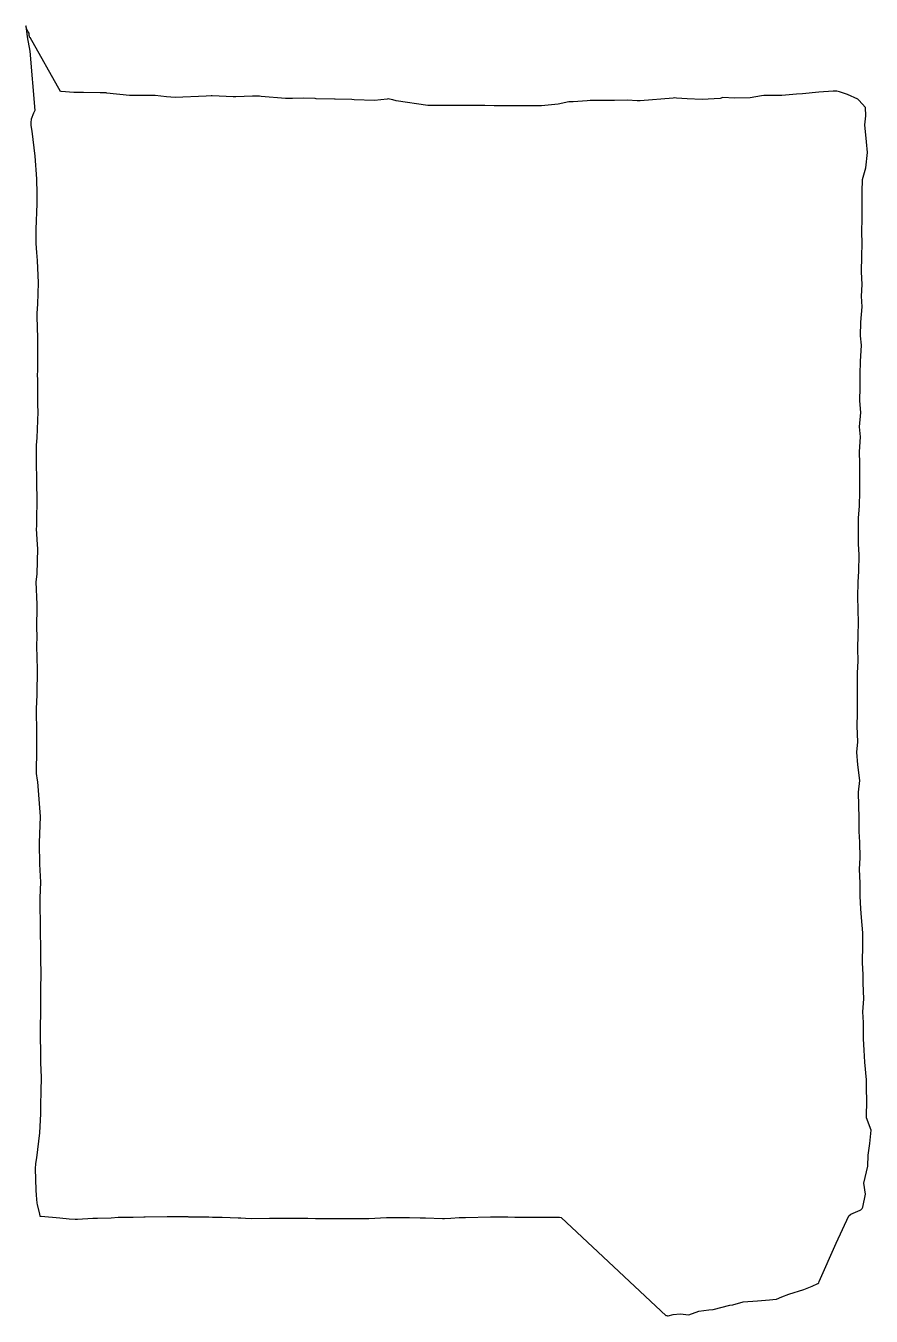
# Model space of a CAD drawing. Header units: metres. Extents: x 0.36 to 4.36, y -0.17 to 5.94.
import ezdxf

# ---------------------------------------------------------------- set-up
doc = ezdxf.new("R2010")
doc.units = ezdxf.units.M

msp = doc.modelspace()

# ---------------------------------------------------------------- linework, layer by layer
at = {"color": 255}
msp.add_polyline3d([(0.4282, 0.3083, 2.5), (0.4282, 0.3083, 2.5), (0.4282, 0.3083, 2.5), (0.4311, 0.3083, 2.5), (0.4327, 0.3084, 2.5), (0.4327, 0.3084, 2.5), (0.4327, 0.3084, 2.5), (0.4327, 0.3084, 2.5), (0.4327, 0.3084, 2.5), (0.4327, 0.3084, 2.5), (0.4327, 0.3084, 2.5), (0.4329, 0.3084, 2.5), (0.4339, 0.3084, 2.5), (0.522, 0.2995, 2.5), (0.5657, 0.2955, 2.5), (0.5946, 0.2942, 2.5), (0.5946, 0.2942, 2.5), (0.6053, 0.2942, 2.5), (0.6776, 0.2981, 2.5), (0.701, 0.2979, 2.5), (0.7651, 0.3002, 2.5), (0.7982, 0.3025, 2.5), (0.8686, 0.3034, 2.5), (0.9188, 0.3047, 2.5), (0.9264, 0.3054, 2.5), (1.03, 0.3068, 2.5), (1.0311, 0.3068, 2.5), (1.1274, 0.3061, 2.5), (1.1302, 0.3049, 2.5), (1.2271, 0.3048, 2.5), (1.2442, 0.3039, 2.5), (1.2895, 0.3034, 2.5), (1.3662, 0.2995, 2.5), (1.3779, 0.2992, 2.5), (1.4003, 0.2977, 2.5), (1.431, 0.2974, 2.5), (1.5132, 0.2987, 2.5), (1.5497, 0.2988, 2.5), (1.6338, 0.2984, 2.5), (1.6464, 0.2981, 2.5), (1.6952, 0.2978, 2.5), (1.7319, 0.2966, 2.5), (1.7531, 0.2962, 2.5), (1.8114, 0.2971, 2.5), (1.8619, 0.2973, 2.5), (1.9144, 0.2969, 2.5), (1.9669, 0.2968, 2.5), (1.9825, 0.2971, 2.5), (1.9833, 0.2971, 2.5), (2.0676, 0.301, 2.5), (2.1732, 0.3019, 2.5), (2.1766, 0.3017, 2.5), (2.2273, 0.3005, 2.5), (2.2518, 0.3007, 2.5), (2.3322, 0.2974, 2.5), (2.3413, 0.2973, 2.5), (2.3715, 0.2984, 2.5), (2.4117, 0.3015, 2.5), (2.4405, 0.302, 2.5), (2.5597, 0.3049, 2.5), (2.565, 0.3048, 2.5), (2.641, 0.3049, 2.5), (2.6744, 0.3032, 2.5), (2.7197, 0.3026, 2.5), (2.7215, 0.3029, 2.5), (2.806, 0.3038, 2.5), (2.8855, 0.3029, 2.5), (2.8939, 0.3023, 2.5), (3.3911, -0.1637, 2.5), (3.3911, -0.1637, 2.5), (3.3911, -0.1637, 2.5), (3.3911, -0.1637, 2.5), (3.3911, -0.1637, 2.5), (3.3911, -0.1637, 2.5), (3.3928, -0.1618, 2.5), (3.3949, -0.1624, 2.5), (3.3952, -0.1651, 2.5), (3.3968, -0.1632, 2.5), (3.3996, -0.1638, 2.5), (3.4236, -0.1577, 2.5), (3.4563, -0.1532, 2.5), (3.498, -0.1592, 2.5), (3.5446, -0.1421, 2.5), (3.5916, -0.1344, 2.5), (3.6134, -0.1337, 2.5), (3.6922, -0.1134, 2.5), (3.7059, -0.1106, 2.5), (3.7546, -0.0975, 2.5), (3.8226, -0.0932, 2.5), (3.8799, -0.0871, 2.5), (3.8953, -0.0859, 2.5), (3.913, -0.0845, 2.5), (3.938, -0.0742, 2.5), (3.971, -0.0603, 2.5), (4.0411, -0.0395, 2.5), (4.0411, -0.0395, 2.5), (4.081, -0.0227, 2.5), (4.108, -0.0108, 2.5), (4.108, -0.0108, 2.5), (4.1123, -0.0072, 2.5), (4.1123, -0.0072, 2.5), (4.1123, -0.0072, 2.5), (4.1123, -0.0072, 2.5), (4.1144, -0.0016, 2.5), (4.1951, 0.1806, 2.5), (4.255, 0.3092, 2.5), (4.2634, 0.317, 2.5), (4.3088, 0.3361, 2.5), (4.3118, 0.338, 2.5), (4.3179, 0.3434, 2.5), (4.3212, 0.3497, 2.5), (4.334, 0.4113, 2.5), (4.3252, 0.4634, 2.5), (4.3448, 0.5444, 2.5), (4.3465, 0.5961, 2.5), (4.3537, 0.6508, 2.5), (4.3605, 0.7137, 2.5), (4.3378, 0.772, 2.5), (4.3391, 0.8591, 2.5), (4.3387, 0.905, 2.5), (4.3389, 0.9526, 2.5), (4.3296, 1.0358, 2.5), (4.3264, 1.0933, 2.5), (4.3237, 1.1466, 2.5), (4.3243, 1.2232, 2.5), (4.3206, 1.2746, 2.5), (4.3258, 1.3361, 2.5), (4.3226, 1.4101, 2.5), (4.3227, 1.4495, 2.5), (4.3198, 1.5075, 2.5), (4.3208, 1.5909, 2.5), (4.3216, 1.6472, 2.5), (4.3141, 1.7198, 2.5), (4.312, 1.7611, 2.5), (4.3089, 1.8211, 2.5), (4.3083, 1.8818, 2.5), (4.3053, 1.9477, 2.5), (4.3082, 2.0027, 2.5), (4.3059, 2.0756, 2.5), (4.3038, 2.1263, 2.5), (4.3039, 2.1926, 2.5), (4.3026, 2.2478, 2.5), (4.301, 2.3127, 2.5), (4.3061, 2.3677, 2.5), (4.2966, 2.441, 2.5), (4.2932, 2.5012, 2.5), (4.2967, 2.5508, 2.5), (4.2936, 2.6246, 2.5), (4.2949, 2.6856, 2.5), (4.2957, 2.7535, 2.5), (4.2954, 2.8094, 2.5), (4.2957, 2.8746, 2.5), (4.2993, 2.9338, 2.5), (4.2975, 2.9909, 2.5), (4.2983, 3.0582, 2.5), (4.301, 3.112, 2.5), (4.2988, 3.1785, 2.5), (4.2975, 3.2345, 2.5), (4.2986, 3.3074, 2.5), (4.3016, 3.3551, 2.5), (4.3042, 3.435, 2.5), (4.2996, 3.4867, 2.5), (4.3003, 3.5477, 2.5), (4.301, 3.6102, 2.5), (4.3051, 3.665, 2.5), (4.3061, 3.7347, 2.5), (4.3059, 3.7972, 2.5), (4.3072, 3.8672, 2.5), (4.305, 3.9219, 2.5), (4.3092, 3.9918, 2.5), (4.3057, 4.0397, 2.5), (4.3107, 4.1076, 2.5), (4.3071, 4.1633, 2.5), (4.308, 4.2277, 2.5), (4.3084, 4.2886, 2.5), (4.3091, 4.3485, 2.5), (4.3153, 4.4265, 2.5), (4.3105, 4.4707, 2.5), (4.3111, 4.5342, 2.5), (4.3179, 4.6079, 2.5), (4.3139, 4.657, 2.5), (4.318, 4.7131, 2.5), (4.3148, 4.7723, 2.5), (4.3169, 4.8461, 2.5), (4.3173, 4.9065, 2.5), (4.3166, 4.9615, 2.5), (4.317, 5.0249, 2.5), (4.3174, 5.0866, 2.5), (4.318, 5.1505, 2.5), (4.3187, 5.2099, 2.5), (4.3343, 5.2647, 2.5), (4.3422, 5.337, 2.5), (4.3385, 5.3878, 2.5), (4.3308, 5.4678, 2.5), (4.335, 5.5097, 2.5), (4.334, 5.5495, 2.5), (4.3014, 5.5849, 2.5), (4.2973, 5.5886, 2.5), (4.2974, 5.5888, 2.5), (4.2974, 5.5888, 2.5), (4.2975, 5.589, 2.5), (4.2486, 5.6113, 2.5), (4.2486, 5.6113, 2.5), (4.21, 5.6238, 2.5), (4.21, 5.6238, 2.5), (4.1972, 5.6264, 2.5), (4.1865, 5.6276, 2.5), (4.1809, 5.6277, 2.5), (4.1125, 5.622, 2.5), (4.1125, 5.622, 2.5), (4.0359, 5.6148, 2.5), (4.0063, 5.6131, 2.5), (3.9373, 5.6064, 2.5), (3.9272, 5.606, 2.5), (3.853, 5.607, 2.5), (3.8416, 5.6047, 2.5), (3.7882, 5.5954, 2.5), (3.713, 5.5938, 2.5), (3.6588, 5.5964, 2.5), (3.6453, 5.5924, 2.5), (3.5611, 5.5875, 2.5), (3.4902, 5.5902, 2.5), (3.4389, 5.5942, 2.5), (3.4314, 5.5949, 2.5), (3.4314, 5.5949, 2.5), (3.4243, 5.5938, 2.5), (3.2673, 5.5812, 2.5), (3.2529, 5.5808, 2.5), (3.2069, 5.5846, 2.5), (3.1462, 5.5828, 2.5), (3.1331, 5.5821, 2.5), (3.0739, 5.5824, 2.5), (3.0311, 5.5825, 2.5), (3.0171, 5.5816, 2.5), (2.9507, 5.576, 2.5), (2.9296, 5.5761, 2.5), (2.8791, 5.5647, 2.5), (2.801, 5.5572, 2.5), (2.7571, 5.5574, 2.5), (2.7118, 5.5577, 2.5), (2.6662, 5.5579, 2.5), (2.6232, 5.5581, 2.5), (2.5775, 5.5583, 2.5), (2.5319, 5.5586, 2.5), (2.4889, 5.5588, 2.5), (2.442, 5.559, 2.5), (2.3979, 5.5592, 2.5), (2.3538, 5.5595, 2.5), (2.3071, 5.5597, 2.5), (2.2629, 5.5599, 2.5), (2.1127, 5.5809, 2.5), (2.0972, 5.5864, 2.5), (2.0824, 5.5898, 2.5), (2.076, 5.5904, 2.5), (2.0701, 5.5898, 2.5), (2.0108, 5.5834, 2.5), (1.9143, 5.5859, 2.5), (1.9037, 5.5882, 2.5), (1.8248, 5.5886, 2.5), (1.821, 5.5887, 2.5), (1.7343, 5.5913, 2.5), (1.7305, 5.5915, 2.5), (1.6765, 5.5938, 2.5), (1.6222, 5.593, 2.5), (1.5889, 5.5927, 2.5), (1.4745, 5.6022, 2.5), (1.4669, 5.6032, 2.5), (1.4595, 5.6034, 2.5), (1.4329, 5.6027, 2.5), (1.3553, 5.6002, 2.5), (1.3424, 5.5998, 2.5), (1.2433, 5.6053, 2.5), (1.2396, 5.6054, 2.5), (1.2372, 5.6053, 2.5), (1.2142, 5.6026, 2.5), (1.0672, 5.5974, 2.5), (1.0261, 5.6002, 2.5), (0.9725, 5.6059, 2.5), (0.9556, 5.6071, 2.5), (0.9348, 5.6069, 2.5), (0.8509, 5.607, 2.5), (0.744, 5.6177, 2.5), (0.7405, 5.6186, 2.5), (0.7358, 5.6188, 2.5), (0.7133, 5.619, 2.5), (0.6342, 5.6201, 2.5), (0.5882, 5.6208, 2.5), (0.5276, 5.6249, 2.5), (0.5246, 5.6249, 2.5), (0.3812, 5.8814, 2.5), (0.38, 5.8792, 2.5), (0.3777, 5.8904, 2.5), (0.3777, 5.8904, 2.5), (0.3777, 5.8904, 2.5), (0.3777, 5.8904, 2.5), (0.3777, 5.8904, 2.5), (0.3777, 5.8904, 2.5), (0.3765, 5.901, 2.5), (0.3723, 5.9073, 2.5), (0.3666, 5.9177, 2.5), (0.361, 5.9359, 2.5), (0.361, 5.9359, 2.5), (0.361, 5.9359, 2.5), (0.361, 5.9359, 2.5), (0.368, 5.8831, 2.5), (0.3809, 5.816, 2.5), (0.4035, 5.5356, 2.5), (0.3976, 5.5231, 2.5), (0.3866, 5.4952, 2.5), (0.3843, 5.478, 2.5), (0.3844, 5.4655, 2.5), (0.3844, 5.4655, 2.5), (0.3858, 5.4555, 2.5), (0.3889, 5.4378, 2.5), (0.4034, 5.32, 2.5), (0.4109, 5.2132, 2.5), (0.4133, 5.1411, 2.5), (0.4139, 5.0942, 2.5), (0.4091, 4.9744, 2.5), (0.4086, 4.9424, 2.5), (0.4088, 4.906, 2.5), (0.4117, 4.8644, 2.5), (0.4143, 4.8266, 2.5), (0.4192, 4.7206, 2.5), (0.4161, 4.6197, 2.5), (0.4138, 4.5769, 2.5), (0.4136, 4.5606, 2.5), (0.4166, 4.4609, 2.5), (0.4165, 4.4395, 2.5), (0.4165, 4.3087, 2.5), (0.4152, 4.2805, 2.5), (0.4157, 4.2667, 2.5), (0.4162, 4.1436, 2.5), (0.4187, 4.1104, 2.5), (0.4129, 3.9876, 2.5), (0.4099, 3.9535, 2.5), (0.4094, 3.929, 2.5), (0.41, 3.8761, 2.5), (0.4115, 3.784, 2.5), (0.4121, 3.7432, 2.5), (0.4132, 3.7259, 2.5), (0.4122, 3.569, 2.5), (0.4104, 3.5599, 2.5), (0.4155, 3.4815, 2.5), (0.4163, 3.4642, 2.5), (0.4137, 3.3434, 2.5), (0.4088, 3.3076, 2.5), (0.414, 3.1999, 2.5), (0.4137, 3.1902, 2.5), (0.4124, 3.0905, 2.5), (0.4127, 3.0485, 2.5), (0.4118, 3.0039, 2.5), (0.413, 2.9483, 2.5), (0.4154, 2.8934, 2.5), (0.413, 2.7725, 2.5), (0.4097, 2.7072, 2.5), (0.4095, 2.6897, 2.5), (0.4109, 2.607, 2.5), (0.4112, 2.5965, 2.5), (0.4119, 2.5163, 2.5), (0.4099, 2.4038, 2.5), (0.41, 2.4012, 2.5), (0.4148, 2.3696, 2.5), (0.4159, 2.3617, 2.5), (0.4291, 2.197, 2.5), (0.4243, 2.0731, 2.5), (0.4242, 2.0716, 2.5), (0.4243, 2.0703, 2.5), (0.4264, 1.9727, 2.5), (0.4313, 1.8864, 2.5), (0.4274, 1.8131, 2.5), (0.4282, 1.7757, 2.5), (0.429, 1.6938, 2.5), (0.4291, 1.6534, 2.5), (0.43, 1.5757, 2.5), (0.4305, 1.5287, 2.5), (0.4325, 1.4487, 2.5), (0.4313, 1.3871, 2.5), (0.4304, 1.3107, 2.5), (0.4304, 1.2619, 2.5), (0.4284, 1.2119, 2.5), (0.4285, 1.1983, 2.5), (0.4311, 1.0421, 2.5), (0.4309, 1.0346, 2.5), (0.4335, 0.964, 2.5), (0.4318, 0.8985, 2.5), (0.4304, 0.8324, 2.5), (0.43, 0.792, 2.5), (0.4266, 0.7023, 2.5), (0.4119, 0.584, 2.5), (0.407, 0.5576, 2.5), (0.406, 0.5313, 2.5), (0.4081, 0.4318, 2.5), (0.4081, 0.43, 2.5), (0.4095, 0.4074, 2.5), (0.4139, 0.3687, 2.5), (0.4151, 0.3627, 2.5), (0.4266, 0.3172, 2.5), (0.4282, 0.3083, 2.5), (0.4282, 0.3083, 2.5), (0.4282, 0.3083, 2.5), (0.4282, 0.3083, 2.5), (0.4282, 0.3083, 2.5), (0.4282, 0.3083, 2.5)], dxfattribs=at)

doc.saveas('drawing.dxf')
